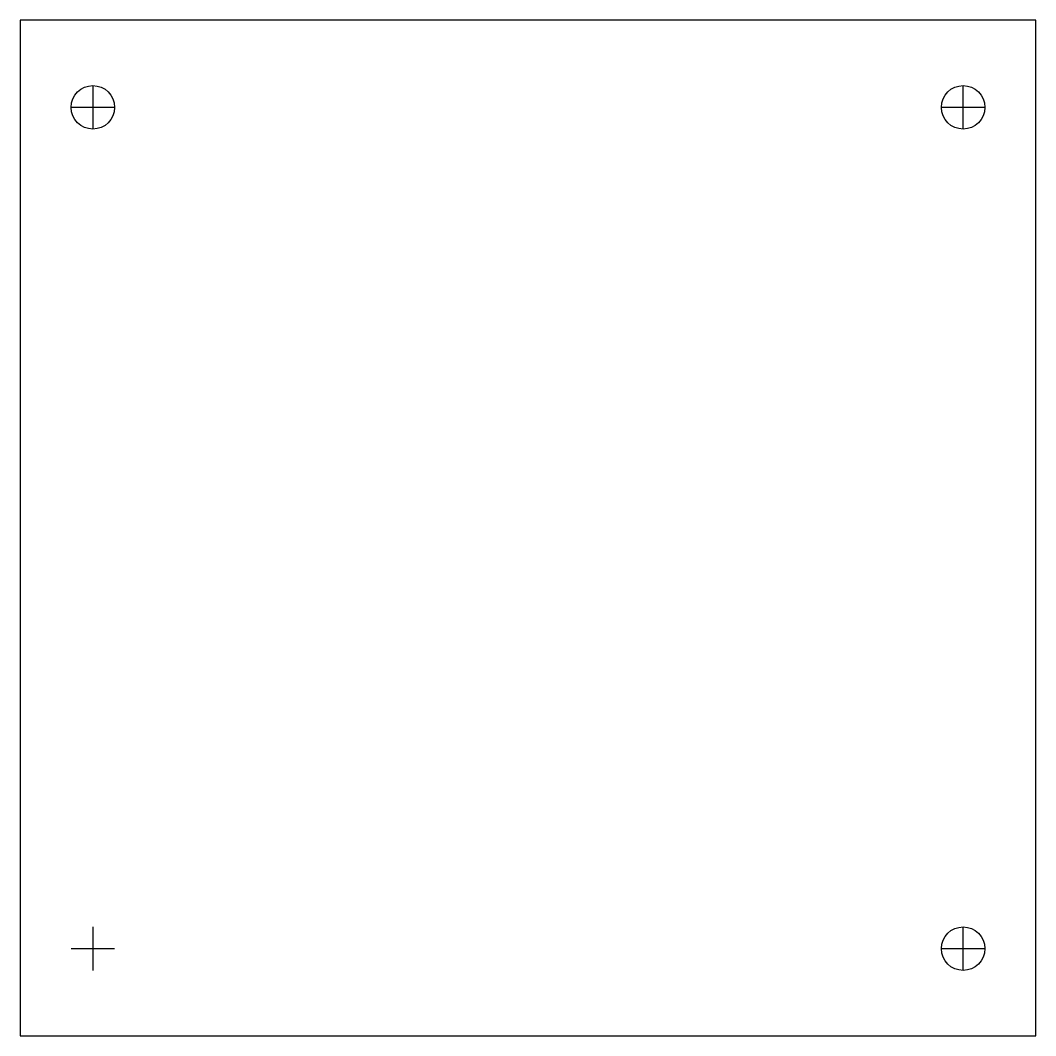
# Model space of a CAD drawing. Header units: millimetres. Extents: x 0 to 70, y 0 to 70.
import ezdxf

# ---------------------------------------------------------------- set-up
doc = ezdxf.new("R2010")
doc.units = ezdxf.units.MM
doc.layers.get('0').update_dxf_attribs({"color": 178, "lineweight": 25, "true_color": 0x000000})

msp = doc.modelspace()

# ---------------------------------------------------------------- linework, layer by layer
for p, q in [((70, 70), (0, 70)), ((0, 70), (0, 0)), ((70, 0), (70, 70)), ((5, 65.5), (5, 62.5)), ((65, 62.5), (65, 65.5)), ((6.5, 64), (3.5, 64)), ((66.5, 64), (63.5, 64)), ((5, 7.5), (5, 4.5)), ((65, 4.5), (65, 7.5)), ((3.5, 6), (6.5, 6)), ((63.5, 6), (66.5, 6)), ((0, 0), (70, 0))]:
    msp.add_line(p, q)
for centre in [(5, 64), (65, 64), (65, 6)]:
    msp.add_circle(centre, 1.5)
msp.add_arc((5, 6), 1.5, 0, 0)

doc.saveas('drawing.dxf')
